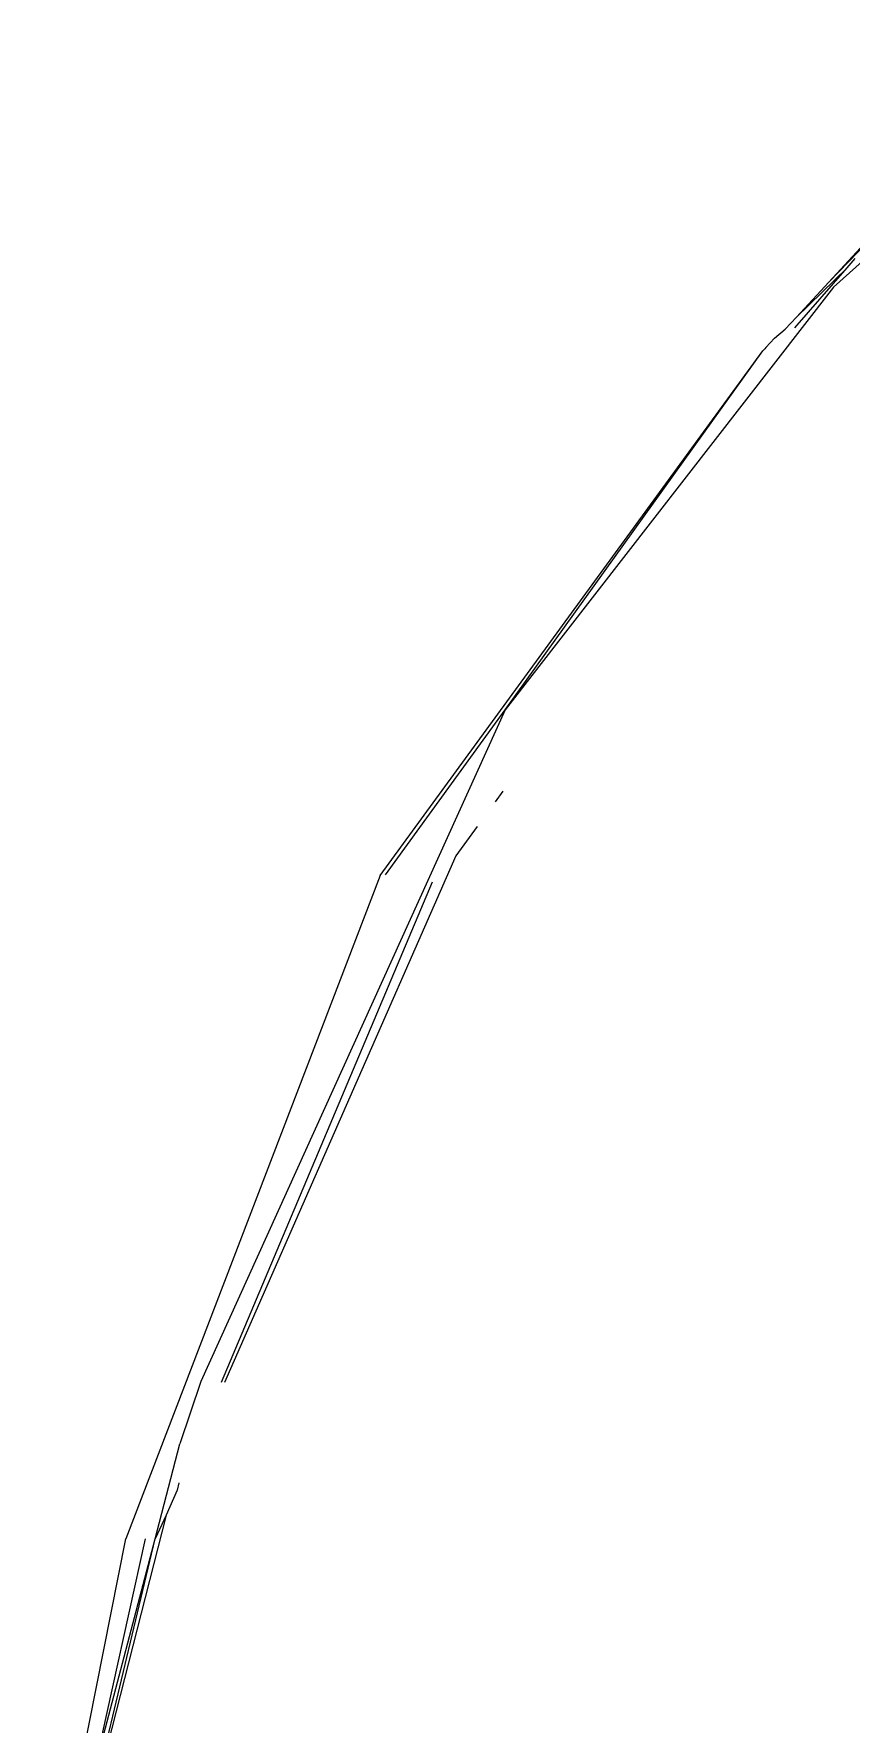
# Model space of a CAD drawing. Header units: millimetres. Extents: x -41292 to 298682, y -22072 to 33155.
# Drawn here: x 29415.3 to 29439.7, y 4390.6 to 4441.1 of the extents above; entities that cross this region are included whole.
import ezdxf

# ---------------------------------------------------------------- set-up
doc = ezdxf.new("R2010")
doc.units = ezdxf.units.MM

# ---------------------------------------------------------------- blocks, each defined once
blk = doc.blocks.new('AHSISHEUD')
for p, q in [((30074.958, 22089.233), (30066.534, 22081.651)), ((30066.397, 22081.809), (30069.616, 22085.297)), ((30066.397, 22081.809), (30068.154, 22083.62)), ((30066.942, 22082.231), (30067.188, 22082.513)), ((30065.377, 22080.436), (30066.942, 22082.231)), ((30065.431, 22080.762), (30066.942, 22082.231)), ((30066.534, 22081.651), (30056.725, 22069.009)), ((30065.431, 22080.762), (30066.397, 22081.809)), ((30064.77, 22080.132), (30065.095, 22080.398)), ((30065.095, 22080.398), (30065.431, 22080.762)), ((30064.51, 22079.846), (30064.77, 22080.132)), ((30052.989, 22064.059), (30064.424, 22079.75)), ((30056.725, 22069.009), (30064.424, 22079.75)), ((30064.487, 22079.813), (30064.424, 22079.75)), ((30064.51, 22079.846), (30064.487, 22079.813)), ((30056.725, 22069.009), (30047.627, 22048.929)), ((30053.141, 22064.083), (30056.725, 22069.009)), ((30056.65, 22066.583), (30056.42, 22066.265)), ((30055.886, 22065.528), (30055.25, 22064.651)), ((30055.25, 22064.651), (30048.328, 22048.89)), ((30052.989, 22064.059), (30045.385, 22044.219)), ((30054.543, 22063.859), (30048.232, 22048.896)), ((30047.627, 22048.929), (30046.998, 22047.056)), ((30046.259, 22044.219), (30046.998, 22047.056)), ((30046.918, 22045.679), (30046.588, 22044.928)), ((30046.964, 22045.891), (30046.918, 22045.679)), ((30046.588, 22044.928), (30044.049, 22034.958)), ((30046.588, 22044.928), (30046.259, 22044.219)), ((30042.631, 22030.368), (30045.385, 22044.219)), ((30044.049, 22034.958), (30046.259, 22044.219)), ((30044.418, 22037.198), (30045.969, 22044.219)), ((30044.418, 22037.198), (30046.259, 22044.219))]:
    blk.add_line(p, q)

msp = doc.modelspace()

# ---------------------------------------------------------------- block references
msp.add_blockref('AHSISHEUD', (-627.372, -17648.087))

doc.saveas('drawing.dxf')
